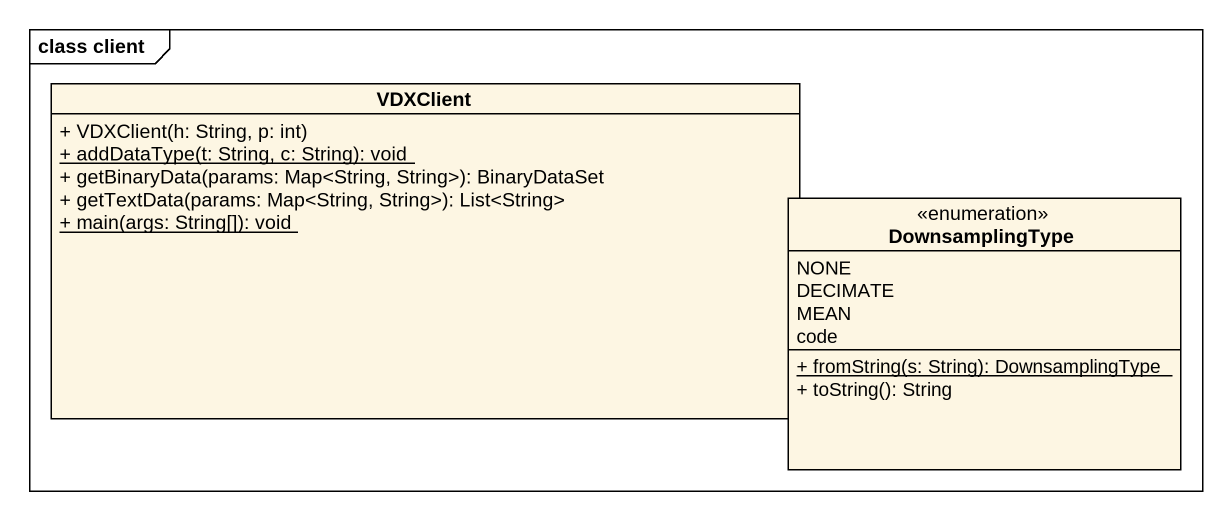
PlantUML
@startuml
mainframe class client
hide circle
hide empty members
skinparam classAttributeIconSize 0
class VDXClient {
  + VDXClient(h: String, p: int)
  {static} + addDataType(t: String, c: String): void
  + getBinaryData(params: Map<String, String>): BinaryDataSet
  + getTextData(params: Map<String, String>): List<String>
  {static} + main(args: String[]): void
}
enum DownsamplingType {
  NONE
  DECIMATE
  MEAN
  code
  {static} + fromString(s: String): DownsamplingType
  + toString(): String
}
@enduml
